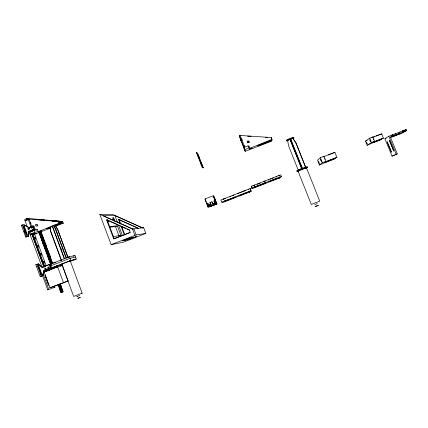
<?xml version="1.0" encoding="UTF-8"?>
<svg xmlns="http://www.w3.org/2000/svg" width="428" height="428" viewBox="0 0 428 428"><rect width="100%" height="100%" fill="white"/><g stroke="black" fill="none" stroke-linecap="round" stroke-linejoin="round"><path stroke-width="0.64" d="M249.101 142.374C249.283 140.689 246.544 141.417 247.502 142.786M38.9 232.714L41.142 231.901L40.906 232.072M39.135 233.356L41.291 232.634M39.611 234.64L41.762 233.918M28.446 227.685L32.726 225.995L33.989 225.941L35.214 229.264L33.951 229.338L28.655 231.43L28.018 236.449L23.743 224.78L28.874 227.664L24.182 224.764L21.4 225.235L25.696 236.968L28.451 236.406L29.083 231.398L34.374 229.317L33.149 225.979L28.532 227.798M41.265 239.15L43.421 238.417M41.741 240.44L43.891 239.701M42.554 235.791L40.393 236.577M42.217 241.729L44.362 240.991M43.025 237.075L40.863 237.866M271.839 140.534L271.716 141.149L245.169 151.325L239.279 135.778L240.124 135.446L271.357 137.543L271.946 139.967L257.854 145.515L257.849 146.039L271.839 140.534L271.432 139.507M44.207 240.29L42.19 241.055M271.946 139.967L271.357 137.543M44.683 241.579L42.522 242.371M43.875 246.239L46.021 245.495M45.154 242.869L42.998 243.66M46.818 247.373L44.656 248.176M46.01 252.049L48.155 251.295M47.289 248.663L45.127 249.465M46.486 253.344L48.632 252.584M29.141 228.365C29.275 230.339 27.708 227.659 29.216 228.729M44.079 270.314L42.42 275.76L38.113 264.001L41.816 267.345L49.589 264.37L50.825 267.735L44.079 270.314L51.606 267.537L50.37 264.188L49.193 264.461L50.434 267.837L51.606 267.537M42.222 267.249L38.525 263.91L35.834 264.675L40.168 276.504L42.827 275.648L44.48 270.212M48.145 257.865L50.29 257.1M49.899 255.762L47.738 256.565M51.087 258.994L49.07 259.764M302.874 169.36L290.649 138.902L289.911 139.806L290.328 139.646M290.649 138.902L292.222 143.578M51.563 260.283L49.402 261.091M50.29 263.691L52.43 262.915M290.473 139.303L292.993 138.265L296.01 143.059L305.571 167.064M372.258 142.759L381.599 139.309L380.144 139.935A7.731 0.321 -21.9 0 1 371.654 143.257L367.165 145.263L365.48 141.106L369.733 138.174L372.831 136.965L374.586 141.283L373.403 142.032L373.714 141.898A7.731 0.321 -21.9 0 1 383.424 138.164L381.685 133.894A7.725 0.374 -22 0 0 371.975 137.623M52.039 261.578L49.878 262.385M305.528 167.107L296.01 143.059M281.356 176.395L280.64 177.561L252.108 188.695L251.332 186.292L280.731 174.811L281.356 176.395L251.953 187.871L252.108 188.695M61.686 263.932L73.669 296.438L74.456 296.16L82.144 293.1L70.197 260.78M276.638 176.924L276.017 176.994M305.33 168.482L307.229 167.519L307.165 166.711L301.473 168.6L296.818 170.863L297.069 171.484L298.268 171.237M297.069 171.484L301.724 169.231L307.416 167.337M37.316 224.507L37.065 225.305L37.445 225.968M307.165 166.711L307.229 167.519M32.111 227.926L32.319 227.348L31.913 227.049M29.109 229.199L29.275 228.766M323.488 156.787A8.849 0.439 -21.8 0 1 334.905 152.405L336.916 157.408A8.854 0.364 -21.7 0 0 325.494 161.8L325.162 161.945L325.97 161.308L323.942 156.236L320.326 157.648L317.549 160.206L319.486 165.053L324.199 162.934A8.854 0.364 -21.7 0 0 334.049 159.082L335.616 158.397L324.381 162.565M323.156 156.937L323.942 156.236M298.022 171.077L306.443 167.749L319.748 201.171L311.268 204.434L298.022 171.077L299.322 170.719M68.047 257.372L68.79 257.094L68.047 257.372L57.646 229.328L55.18 225.042M319.486 165.053L322.354 162.715L325.97 161.308M40.821 231.35L38.67 232.035L39.622 231.842M41.382 232.249L39.05 233.094M57.823 284.855L60.498 283.823L60.188 283.951M44.223 239.958L41.634 240.809L42.137 240.75M372.055 137.495L372.831 136.965M293.587 137.597L293.779 137.468A4.13 0.407 -22 0 0 290.04 138.41A4.13 0.407 -22 0 0 286.396 140.432M44.694 241.248L42.105 242.13L42.607 242.039M143.145 227.878L143.674 227.632L145.809 233.431L123.275 242.243L111.141 244.65L99.831 214.396L112.864 214.503L142.904 227.974M45.165 242.532L42.575 243.425L43.084 243.323M45.641 243.821L43.057 244.677L43.554 244.613M58.395 285.754L60.53 284.941M45.55 244.206L43.469 244.95M225.01 200.978L224.031 201.363L224.491 201.203M46.497 246.785L44.352 247.507L44.763 247.443M45.518 268.147L45.331 268.966L46.058 269.035M367.165 145.263L371.488 142.492L374.586 141.283M74.526 259.689L73.809 259.951L74.542 259.678M324.37 162.565L337.002 157.381M47.679 250.006L45.603 250.755M249.144 192.129L249.85 191.856L249.176 192.129M406.6 130.572L390.352 136.907L397.291 153.898L392.032 156.166L384.895 138.651L388.838 136.27L406.167 129.507L406.6 130.572L402.117 133.124L390.604 137.618M58.877 287.054L61.006 286.241M61.391 260.663L50.643 231.521L50.049 227.215M49.905 255.42L47.331 256.308L47.818 256.217M67.619 256.896L57.646 229.328M50.381 256.709L48.054 257.581M403.93 130.802L406.167 129.507M70.021 261.24C71.209 260.272 57.202 265.943 62.761 264.017M50.766 258.394L48.632 259.138L49.033 259.058M268.436 180.054L268.773 179.862M237.791 193.718L239.3 192.932M372.264 142.754L383.483 138.148M61.338 286.851L59.315 287.637M45.983 268.987L45.304 268.677L46.005 268.286M49.033 267.773L48.391 267.479L48.963 267.056M53.8 263.006L54.442 262.728M225 198.785L225.358 198.592M40.965 231.703C41.858 231.115 37.284 232.367 39.119 232.693M254.863 185.131L254.681 185.131M41.677 233.629C42.468 232.666 39.066 233.784 39.59 233.982M42.147 234.913C43.094 234.212 38.611 235.865 40.243 235.609M42.083 235.282C42.859 234.694 39.13 236.096 40.505 235.86M46.962 270.004L46.358 270.266M42.618 236.197C43.554 235.496 39.06 237.187 40.719 236.893M42.559 236.566L42.795 236.4L40.772 237.198M48.84 269.415L49.161 269.244M391.754 135.558L392.166 135.344M43.094 237.481C44.031 236.786 39.537 238.476 41.19 238.177M43.03 237.856L43.265 237.69L41.248 238.482M43.565 238.765C44.517 238.086 40.039 239.744 41.66 239.466M56.945 266.355L57.277 266.184M49.541 270.277L49.45 270.453M43.506 239.14L43.742 238.974L41.719 239.771M43.8 239.413L44.089 239.215L41.65 240.172M44.277 240.697L44.56 240.499L42.126 241.456M44.747 241.981L45.036 241.788L42.597 242.746M44.689 242.355C45.47 241.799 41.746 243.206 43.105 242.933M45.224 243.27L45.512 243.077L43.073 244.035M45.159 243.639L45.4 243.484L43.378 244.276M45.694 244.554L45.983 244.367L43.544 245.319M61.814 288.151L59.658 288.986M45.636 244.928L45.876 244.773L43.849 245.565M45.93 245.196L46.219 245.009L43.784 245.966M46.106 246.218L46.347 246.063L44.325 246.854M46.406 246.485C47.353 245.838 42.875 247.534 44.501 247.186M46.641 247.127C47.588 246.485 43.11 248.181 44.737 247.833M46.877 247.775C47.84 247.143 43.378 248.802 44.977 248.475M46.818 248.149C47.604 247.619 43.891 249.026 45.24 248.732M47.112 248.417C48.064 247.78 43.586 249.476 45.213 249.123M47.353 249.059C48.316 248.438 43.854 250.102 45.448 249.765M47.289 249.438L47.535 249.283L45.507 250.08M47.588 249.706C48.551 249.085 44.095 250.749 45.684 250.412M47.824 250.348C48.776 249.727 44.303 251.423 45.924 251.054M47.765 250.728L48.011 250.573L45.983 251.37M48.064 250.995L48.353 250.813L45.914 251.771M48.241 252.012L48.482 251.867L46.459 252.659M48.535 252.285L48.829 252.103L46.39 253.06M323.905 156.916L324.563 156.595M49.011 253.569L49.306 253.392L46.866 254.35M48.953 253.948C49.744 253.446 46.037 254.858 47.369 254.537M49.488 254.863L49.782 254.687L47.337 255.639M49.423 255.238L49.669 255.093L47.642 255.885M49.958 256.153L50.258 255.976L47.647 256.977M60.658 260.497L61.167 260.256M49.899 256.527L50.146 256.388L48.118 257.18M50.376 257.822L50.622 257.677L48.594 258.469M209.148 205.237L210.089 204.878L209.276 205.215M50.67 258.084C51.595 257.479 46.668 259.454 49.07 258.699M50.911 258.731C51.874 258.154 47.412 259.855 49.006 259.443M298.937 169.841L297.947 170.446M51.146 259.379C52.088 258.779 47.166 260.732 49.546 259.989M51.087 259.759C51.884 259.282 48.187 260.695 49.509 260.347M51.381 260.021C52.35 259.454 47.888 261.155 49.482 260.732M305.25 168.375L305.902 168.07M51.622 260.668C52.596 260.106 48.155 261.781 49.718 261.38M51.563 261.048L51.809 260.909L49.782 261.701M51.858 261.315C52.837 260.754 48.396 262.434 49.958 262.027M52.098 261.957C53.061 261.401 48.605 263.102 50.194 262.674M43.961 266.837L44.293 266.697M52.039 262.337L52.286 262.204L50.258 262.995M52.334 262.605L52.633 262.439L50.188 263.397M41.184 233.105C43.046 232.126 37.782 233.902 39.537 233.677M50.616 264.274L52.355 263.611M41.66 234.384C43.512 233.404 38.231 235.223 40.007 234.961M41.639 234.737L42.083 234.469L40.066 235.266M42.131 235.668C43.988 234.694 38.707 236.518 40.478 236.251M42.602 236.957C44.464 235.994 39.21 237.781 40.954 237.535M223.288 199.223L224.031 198.972M62.29 289.451L60.134 290.286M43.073 238.241L43.613 237.925L41.179 238.883M49.712 268.859L48.771 269.351L49.568 269.148M372.617 137.565L374.393 136.799M45.914 245.956C47.786 245.03 42.554 246.849 44.266 246.544M56.769 267.768L57.363 267.505M392.032 156.166L397.291 153.898M392.433 135.061L392.765 134.9L392.401 135.018M253.483 185.591L253.001 185.827L253.515 185.677M263.552 181.67L264.258 181.376M264.755 181.285L265.253 181.044L264.515 181.279M48.043 251.75C49.921 250.851 44.699 252.686 46.395 252.343M390.341 137.591L390.694 137.42L390.202 137.591M48.519 253.039C50.392 252.135 45.149 254.013 46.871 253.633M48.503 253.397L48.958 253.157L46.93 253.948M48.99 254.328C50.868 253.43 45.625 255.313 47.348 254.922M48.974 254.687L49.434 254.446L47.267 255.275M50.178 257.549L50.729 257.271L48.118 258.266M68.753 261.797L69.502 261.476M60.621 284.54L58.064 285.508L58.529 285.348M270.186 179.214L271.165 178.802M52.312 263.359L52.869 263.086L50.258 264.087M299.798 169.461L301.9 168.6M402.272 131.171L403.278 130.797L402.352 131.198M314.789 204.509C313.847 204.942 318.09 203.316 317.271 203.557M254.505 185.292L254.013 185.49M77.329 296.395L76.805 296.625L79.785 295.443M257.025 184.345L260.208 183.077M240.145 192.568L245.854 190.417M40.457 231.527L39.916 231.741M278.933 175.587C278.018 175.999 280.024 175.202 279.029 175.55M60.535 266.393L60.605 266.323M55.838 266.5L55.528 266.639L55.859 266.548M279.677 177.155C280.602 176.753 278.644 177.513 279.58 177.192M392.267 135.13L391.374 135.462L392.085 135.205M394.793 134.194L395.932 133.723M46.497 270.063L46.754 269.945L46.374 270.068M61.488 287.536L59.551 288.285M36.268 230.104L37.386 229.654L38.145 231.709L58.7 223.379L60.305 223.32L59.925 222.293L59.059 222.319L58.786 221.581M245.169 151.325L244.837 149.57L248.887 147.976L250.016 148.259L272.069 139.341M328.388 154.995L334.99 152.379M376.03 136.141L381.744 133.878M234.64 197.196C233.469 197.704 236.122 196.671 234.774 197.142M60.134 284.353L60.391 284.245L58.802 284.871M60.669 285.262L60.979 285.134L58.363 286.145M60.61 285.653L60.872 285.546L58.834 286.337M60.551 291.612L62.681 290.789M55.18 262.551L55.827 262.257L54.971 262.53M253.718 185.495L254.473 185.206M60.904 285.909L61.22 285.781L58.77 286.733M254.601 186.988C253.183 187.614 256.067 186.394 254.617 187.036M264.879 182.975C263.407 183.617 266.355 182.381 264.873 183.029M50.536 268.517L51.531 268.121M46.037 270.325L45.609 270.512L46.01 270.394M50.574 268.64L51.569 268.244M225.149 201.438C226.498 200.86 223.748 201.995 225.08 201.422M61.145 286.562L61.461 286.434L59.005 287.386M61.386 287.209L61.696 287.081L59.246 288.033M62.29 289.082L59.722 290.072L60.198 289.895M27.269 219.949L26.809 218.697L24.605 219.494L27.215 226.76M27.066 219.955L26.606 218.703L28.81 218.478L28.291 218.681M196.554 152.668L197.757 153.556L203.284 167.819L202.16 167.155L196.554 152.668L197.185 153.326M27.29 220.013L26.686 220.174M197.757 153.556L197.506 153.657L198.223 155.519M59.417 265.606L60.113 265.392M400.33 133.638C402.363 132.894 398.334 134.429 400.319 133.702M61.621 287.857C62.643 287.445 58.224 289.151 59.722 288.595M198.769 157.146C199.753 157.483 199.298 158.574 198.79 157.135M199.079 157.097L198.79 157.215L199.02 157.67M198.822 157.311L199.122 157.194M198.865 157.429L199.17 157.306M198.913 157.563L199.223 157.434M23.075 227.279C25.086 227.61 23.273 225.449 23.604 226.904L26.841 234.999L24.096 226.877M199.111 158.028L199.4 157.911M199.143 158.093L199.421 157.98M31.988 230.323L33.052 230.045L33.245 230.569L32.18 230.847L31.988 230.323L33.052 230.045M28.885 231.757L35.214 229.264M36.883 233.34L30.993 233.811L30.228 231.73L34.133 230.194L37.386 229.654M244.158 148.216L244.014 147.473L248.063 145.878L249.198 146.183L250.016 148.259M59.524 222.448L61.964 221.485L62.237 222.218L61.017 222.694M30.993 233.811L34.893 232.276L38.145 231.709M59.535 222.967L62.237 222.218M33.416 233.618L30.195 234.886L34.508 233.993L46.149 265.718M202.16 167.155L203.284 167.819M25.696 236.968L28.451 236.406M60.305 223.32L46.711 228.67L48.257 228.573L50.097 227.851M33.389 234.367L33.791 234.212M33.989 234.196L34.508 233.993M55.619 225.679L61.75 223.261L63.323 223.202L62.675 221.463L32.485 218.869L28.954 218.917L24.926 220.511L25.883 220.49M34.24 234.378L38.905 232.554M248.497 189.288C247.432 189.748 249.572 188.866 248.47 189.342M61.862 288.509L62.178 288.381L59.722 289.333M61.803 288.9C62.654 288.558 58.989 289.981 60.23 289.51M290.227 139.068L292.356 144.134L292.779 143.969M109.536 227.124L115.512 226.663L117.416 225.914L121.001 235.443L119.562 236.005M37.504 264.306L38.525 263.91M216.782 203.883L214.134 197.046L213.674 196.848L216.349 203.755L207.842 206.911L204.964 198.977L213.187 195.762L213.818 196.051L217.017 203.953L208.655 207.056L217.017 203.953M62.766 290.382L60.22 291.372L60.68 291.195M45.175 265.521L46.224 265.178L46.417 265.702L45.373 266.05L45.175 265.521L46.224 265.178M113.698 238.851L130.219 232.393L129.363 230.125L106.577 219.88L113.698 238.851L114.239 238.765L107.144 219.864L106.577 219.88M114.848 238.524L130.091 232.57M42.356 267.318L45.748 265.991L45.373 266.05M46.668 265.633L69.47 256.725L74.954 255.527L76.27 259.079L70.144 261.465M365.48 141.106L367.267 140.411M206.815 203.765L207.858 203.359L208.682 205.488L210.769 204.675L209.945 202.54L211.903 201.775L212.727 203.91L214.819 203.097M214.647 203.043L213.995 200.962L215.038 200.555L213.187 195.762M73.118 256.244L74.954 255.527M50.943 265.756L70.053 258.293L75.515 257.051M250.123 188.588L220.875 200.004L221.693 202.107L222.742 202.508L251.134 191.434L250.123 188.588L251.134 191.434M233.956 195.05L233.421 195.28L233.87 195.136M207.436 205.857L215.696 202.631L215.038 200.555M43.693 270.972L70.823 260.385L76.27 259.079M111.141 244.65L135.917 235.004L145.841 233.394M207.842 206.911L216.349 203.755M43.661 271.122L57.566 265.697L62.097 264.563M56.261 266.253L56.657 266.082L56.298 266.195M221.693 202.107L250.947 190.695M61.573 264.809L59.738 265.526L60.086 265.355M384.895 138.651L386.142 138.164M59.733 265.665L61.562 264.953M60.359 283.973L68.138 280.945L62.467 265.558L57.641 266.794L44.175 272.048L49.953 287.809L59.16 284.438M43.255 272.476L57.951 266.74L57.566 265.697M40.243 274.166L41.27 273.765L38.044 265.649L41.211 274.418L41.27 273.765M40.168 276.504L42.827 275.648M62.338 289.81C63.365 289.403 58.946 291.115 60.439 290.542M62.285 290.2L62.547 290.098L60.508 290.885M78.982 297.942C74.515 299.616 83.663 296.112 79.153 297.802M272.24 178.369L273.337 177.941M49.953 287.809L68.138 280.945M42.367 275.129L47.754 289.842L48.771 289.44L43.1 273.952M53.864 287.675L54.859 287.29L54.399 286.043M60.444 292.03L63.135 290.981M61.183 292.11L60.792 292.265L62.285 291.682M62.108 291.752L63.023 291.398L62.761 291.5M61.916 292.201C58.106 293.678 65.939 290.639 62.14 292.11M58.69 284.497L59.037 284.363M59.176 284.7L58.358 285.037M264.258 181.488L263.76 181.675M213.679 203.455C215.252 202.904 212.197 204.017 213.759 203.477M214.086 204.504C215.642 203.958 212.62 205.066 214.161 204.525M214.877 204.707C216.402 204.172 213.438 205.258 214.952 204.728M40.735 231.853L50.504 228.113M55.389 226.241L63.323 223.202M51.285 264.354L51.628 264.22M58.925 284.46L59.727 284.112M56.196 266.425L56.87 266.141L56.357 266.307M40.751 231.43L41.939 230.853L39.504 231.81M224.54 201.133L225 200.978M58.92 284.443L58.288 284.695M52.633 267.698L53.762 267.275M229.943 196.698L230.97 196.318M81.341 293.378L82.144 293.1M46.39 270.191L46.92 270.014M53.259 267.682L53.789 267.495M304.035 167.787L304.923 167.471M54.656 262.749L53.858 263.017M45.052 266.403L45.545 266.232M47.754 289.842L54.859 287.29M54.838 266.89L55.795 266.558M399.089 132.514L399.8 132.268M223.336 199.239L224.069 198.918M56.212 267.719L56.972 267.468M31.779 227.054L31.351 227.664L31.945 228.092M39.858 231.125L40.505 230.927M40.398 231.559L39.751 231.751M53.735 225.765L55.528 229.563L55.918 229.445L66.458 257.972M49.07 269.426L49.605 269.271M56.592 266.435L57.117 266.286M56.555 266.312L57.079 266.163M232.565 195.778L233.025 195.655M43.271 272.545L44.517 272.213M45.587 270.64L47.465 270.154M48.974 267.928L48.278 267.489L49.011 266.949M43.207 266.863L44.014 266.671M39.066 232.393L38.643 232.479M35.834 264.675L36.947 264.429M143.658 227.626L132.536 229.087L99.831 214.396M39.526 234.384L41.874 233.415M113.329 236.556L121.001 235.443M129.363 230.125L129.845 230.066M109.552 226.492L117.416 225.914M30.228 231.73L31.447 231.644M28.655 231.43L29.083 231.398M32.18 230.847L32.603 230.82L32.41 230.296M21.4 225.235L22.577 225.187M31.891 226.926L28.954 218.917L58.042 221.602L62.675 221.463M120.231 223.908L118.588 219.548L119.07 219.532L120.707 223.881M29.323 219.222L28.141 219.238L31.121 227.364M142.508 228.017L114.95 215.664L103.218 215.659L133.006 229.039L132.536 229.087L134.906 235.373M31.902 228.006C30.688 227.84 32.255 226.391 32.309 227.685M28.901 228.252L28.302 228.83L28.863 229.296M265.467 137.425L267.414 137.57M251.161 136.313L247.748 136.174L248.31 136.329M208.682 205.488L207.858 203.359M210.769 204.675L209.945 202.54M212.727 203.91L211.903 201.775M204.964 198.977L205.713 199.218M119.663 219.799L131.621 225.165M132.819 225.706L137.602 227.851M118.588 219.548L138.388 228.429M107.144 219.864L117.898 224.695M119.091 225.235L120.883 226.038M122.082 226.578L125.666 228.188M126.859 228.723L129.251 229.799M43.009 263.001L42.773 262.519M199.025 157.044L199.17 157.461M292.966 138.324L295.978 143.118M25.503 235.165L25.354 234.881M55.003 225.149L57.464 229.429M249.08 142.198L247.935 141.743L247.427 142.845M39.986 254.858L39.82 254.473M37.038 246.822L36.851 246.309M201.337 163.71L201.679 164.571M201.663 164.587L201.321 163.721M113.393 220.265L113.163 219.757M53.869 225.107L55.918 229.445M198.362 157.22L198.073 156.407L198.383 157.13M324.659 158.692L324.932 159.419M34.031 238.68L33.903 238.182M241.761 138.87L242.253 140.127M244.361 145.499L244.859 146.756M388.838 136.27L396.205 154.321M369.733 138.174L371.488 142.492M320.326 157.648L322.354 162.715M306.025 166.925L306.271 167.557M293.453 146.67L294.437 149.147M295.422 151.624L296.16 153.481M297.144 155.953L297.883 157.809M298.867 160.286L299.851 162.763M300.59 164.62L302.559 169.568M292.356 144.134L302.452 169.525M302.136 169.734L290.082 139.41L287.589 140.389L288.659 145.991L298.669 171.2M290.056 139.469L302.104 169.766M298.744 169.772L298.995 170.403M296.968 170.692L297.219 171.318M243.687 147.457C243.179 146.226 244.222 148.805 243.709 147.574M248.063 145.878L248.887 147.976M240.124 135.446L244.757 147.264M244.014 147.473L244.837 149.57M239.279 135.778L244.977 150.292M251.332 186.292L251.953 187.871M198.704 156.755L199.908 159.858M200.866 162.335L202.07 165.438M202.546 166.679L203.027 167.915M196.81 152.566L202.423 167.054M215.696 202.631L216.103 203.685M213.995 200.962L214.615 202.562M205.467 200.053L208.136 206.959M240.911 140.031C240.413 138.661 241.494 141.55 240.964 140.106M133.804 228.659L136.174 234.935M121.638 226.369L124.912 235.063M121.167 226.401L124.222 234.507M114.95 215.664L117.502 222.432M118.428 224.893L122.36 235.357M115.512 226.663L119.086 236.192M373.425 139.309L373.564 139.731M61.375 222.244L61.75 223.261M58.042 221.602L58.7 223.379M69.47 256.725L70.823 260.385M55.528 229.563L66.073 258.105M61.252 248.748L61.942 250.61M52.398 225.936L64.532 258.801M52.446 226.663L64.344 258.887M50.82 231.42L61.343 259.951M57.641 266.794L63.446 282.566M32.726 225.995L33.951 229.338M34.133 230.194L34.893 232.276M45.823 265.269L46.015 265.799M32.63 230.071L32.822 230.596M32.212 230.328L32.662 231.559M27.125 218.499L27.585 219.751M32.87 234.153L44.817 266.719M44.25 266.248L32.335 234.33L44.293 266.922M26.408 218.858L26.868 220.11M32.143 234.501L44.079 267.035M26.204 218.863L26.664 220.115M31.945 234.517L43.886 267.077M28.82 231.136L42.046 267.083M22.422 224.834L26.718 236.566M36.867 264.274L41.195 276.103M23.957 231.072L24.647 232.955M37.001 266.692L36.92 266.393M49.873 227.322L50.643 231.521M113.008 219.248L113.051 218.735L113.891 220.623M107.455 220.195A1.134 0.273 68.2 0 1 107.155 220.688M113.944 220.741A2.092 0.476 68.3 0 1 113.019 218.007A2.092 0.476 68.3 0 1 113.875 218.382A2.092 0.476 68.3 0 1 114.8 221.116M107.786 221.961A2.183 0.519 68.2 0 1 107.605 221.848M107.696 220.099A2.183 0.519 68.2 0 1 107.926 221.934M108.359 220.42A2.183 0.519 68.2 0 1 108.289 221.763A2.183 0.519 68.2 0 1 107.166 220.099M112.778 217.82A2.092 0.476 68.3 0 1 114.281 220.944M247.507 142.668A0.883 0.877 19.3 0 1 248.866 142.342M33.438 230.087A1.102 0.396 67.3 0 1 33.181 229.595M31.03 223.523A1.102 0.396 67 0 1 30.586 222.271M34.449 239.53A1.091 0.396 67.6 0 1 34.315 239.45M34.026 239.097A1.091 0.396 67.6 0 1 33.641 238.075M34.47 238.198A1.091 0.396 67.6 0 1 34.668 238.728M36.968 247.127A1.091 0.401 67.9 0 1 36.637 246.357M36.583 246.1A1.091 0.401 67.9 0 1 36.589 245.699M37.402 246.196A1.091 0.401 67.9 0 1 37.6 246.726M40.061 255.361A1.091 0.401 68.3 0 1 39.585 254.398A1.091 0.401 68.3 0 1 39.59 253.606M40.457 254.473A1.091 0.401 68.3 0 1 40.596 254.997M43.014 263.413A1.097 0.401 68.6 0 1 42.484 261.776M43.399 262.498A1.097 0.401 68.6 0 1 43.538 263.022M288.408 140.48A4.13 0.407 -22 0 1 287.124 140.368A4.13 0.407 -22 0 1 292.72 138.041A4.13 0.407 -22 0 1 292.998 138.57M47.893 267.447C48.712 269.394 49.29 265.868 47.893 267.447M27.879 228.713C28.692 230.644 29.265 227.145 27.879 228.713M369.808 139.876L370.493 141.433L369.808 139.876M318.416 161.49L319.16 163.293L318.416 161.49M48.862 285.128L48.396 284.871L44.972 274.942L48.862 285.128M387.18 141.812L391.433 152.143L387.18 141.812M389.448 140.518L393.776 151.031L389.475 140.48M44.849 268.543C45.277 270.619 46.518 267.275 44.849 268.543M30.955 227.412C31.383 229.467 32.614 226.144 30.955 227.412M247.373 192.482L239.124 195.74L247.373 192.482M320.668 159.489L321.428 161.383L320.668 159.489M366.411 142.139L367.064 143.68L366.411 142.139M264.258 183.783L265.221 183.409L264.295 183.762M318.314 205.344L315.195 206.553L318.314 205.344M249.433 149.051L252.006 148.083L249.433 149.051M269.051 181.611L277.328 178.396L269.051 181.611M225.807 200.86L234.02 197.709L225.807 200.86M391.823 136.495L393.198 135.954L391.823 136.495M392.182 136.607L400.849 133.172L392.182 136.607M254.189 187.71L255.147 187.341L254.189 187.71M255.693 186.806L263.889 183.66L255.693 186.806M69.406 261.01L70.139 260.738L69.438 260.989M127.48 239.91L136.291 236.62L127.48 239.91M122.237 240.878L131.391 237.476L122.237 240.878M248.957 191.546L249.674 191.273L249 191.525M59.267 265.542L60.097 265.253L59.267 265.542M234.678 197.693L235.625 197.335L234.678 197.693M402.347 132.386L403.711 131.851L402.347 132.386M124.992 240.343L124.757 240.483L133.873 237.059L124.992 240.343M278.751 178.203L279.436 177.941L278.751 178.203M209.554 206.285L210.49 205.938L209.554 206.285M210.426 206.457L211.352 206.109L210.426 206.457M59.433 221.303L54.586 220.891L59.433 221.303M44.052 219.933L39.221 219.521L44.052 219.933M57.165 267.227L56.239 267.586L57.159 267.2M57.09 221.372L52.173 220.944L57.09 221.372M41.537 219.987L36.674 219.575L41.537 219.987M198.33 156.306L198.726 157.327L198.33 156.306M201.037 164.042L200.63 163.014L201.037 164.042M201.294 163.94L200.893 162.913L201.294 163.94M201.593 163.608L201.936 164.513L201.593 163.608M243.345 146.199L243.735 147.205L243.345 146.199M240.948 140.491L241.328 141.481L240.948 140.491M248.256 142.642A0.904 0.893 -50.9 0 0 248.882 141.208A0.904 0.893 -50.9 0 0 247.336 141.401A0.904 0.893 -50.9 0 0 248.256 142.642M35.775 224.716A0.883 0.835 87.5 0 0 36.3 226.144A0.883 0.835 87.5 0 0 37.204 224.957A0.883 0.835 87.5 0 0 35.775 224.716M43.49 261.802A1.097 0.401 68.6 0 0 44.405 263.241A1.097 0.401 68.6 0 0 44.154 261.604A1.097 0.401 68.6 0 0 43.49 261.802M40.537 253.751A1.097 0.396 68.3 0 0 41.452 255.2A1.097 0.396 68.3 0 0 41.211 253.579A1.097 0.396 68.3 0 0 40.537 253.751M37.589 245.709A1.091 0.396 67.9 0 0 38.509 247.17A1.091 0.396 67.9 0 0 38.269 245.565A1.091 0.396 67.9 0 0 37.589 245.709M34.641 237.684A1.091 0.396 67.6 0 0 35.567 239.156A1.091 0.396 67.6 0 0 35.331 237.567A1.091 0.396 67.6 0 0 34.641 237.684"/></g></svg>
